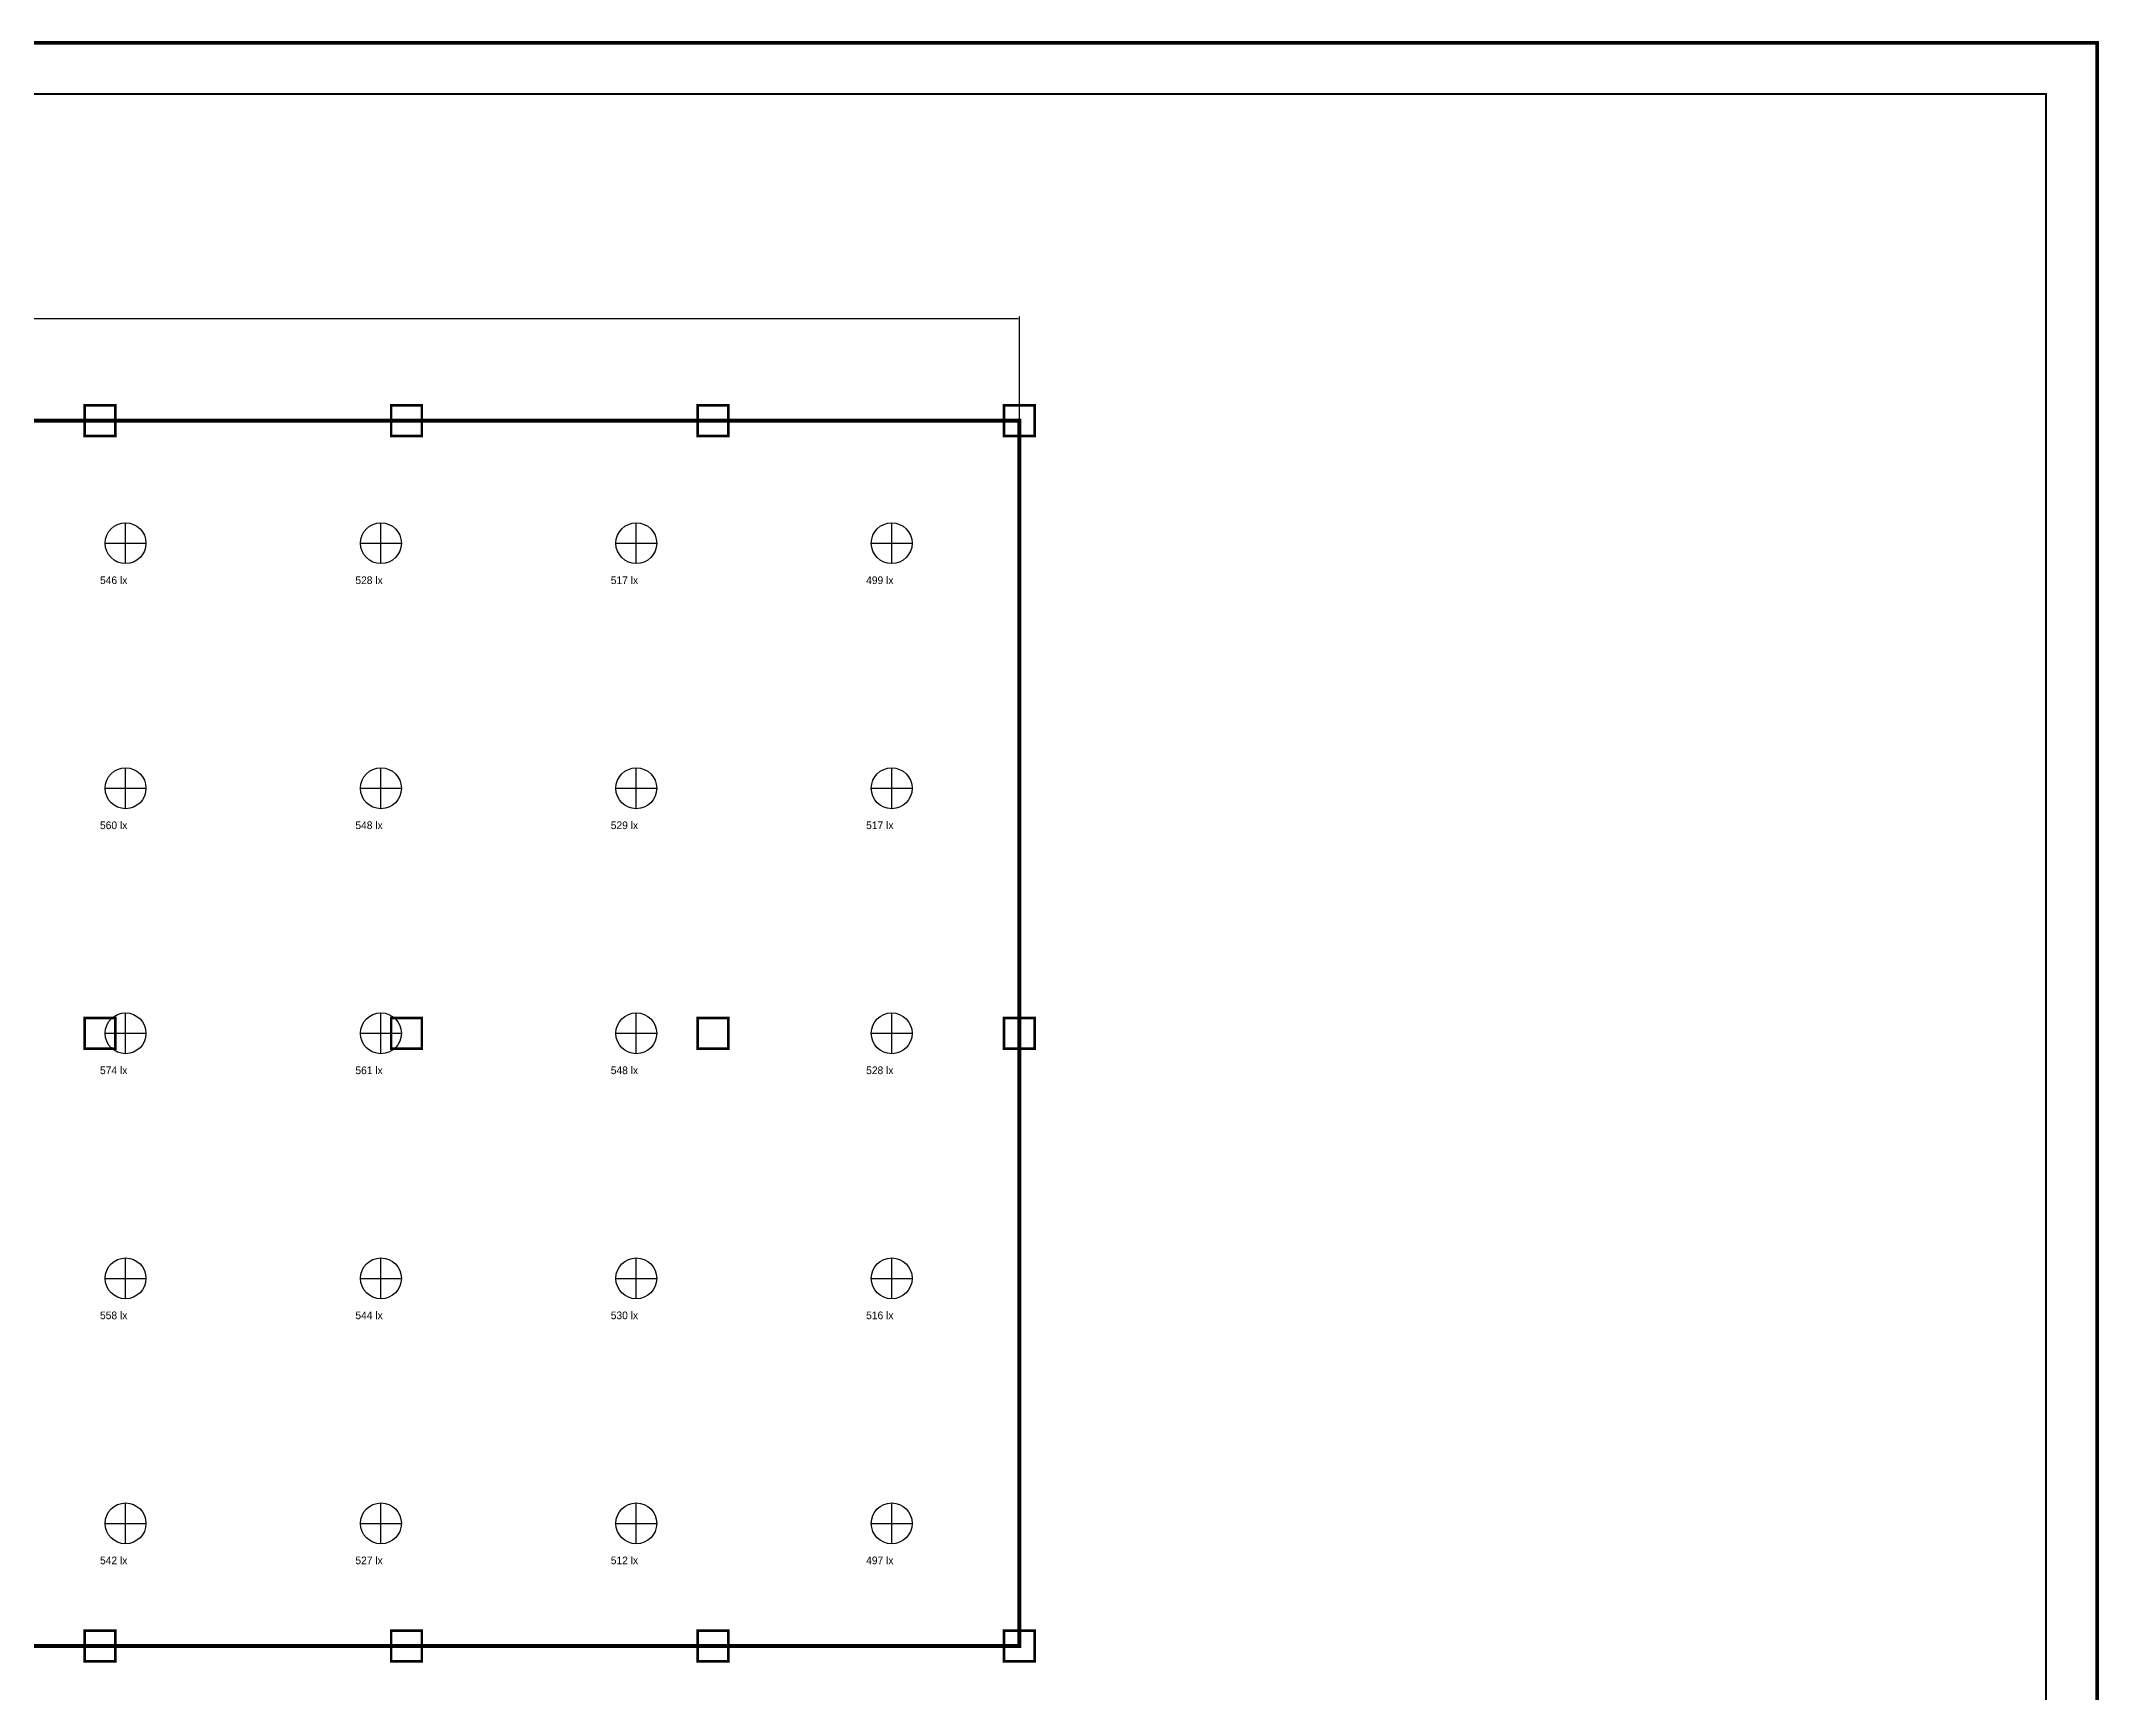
# Model space of a CAD drawing. Header units: metres. Extents: x 0 to 841, y 0 to 594.
# Drawn here: x 438.5 to 841.4, y 270.8 to 594.4 of the extents above; entities that cross this region are included whole.
import ezdxf

# ---------------------------------------------------------------- set-up
doc = ezdxf.new("R2010")
doc.units = ezdxf.units.M
for name, color, linetype in [('ARMATUR_NORMAL', 2, 'Continuous'), ('CERCEVE', 7, 'Continuous'), ('DUVAR', 7, 'Continuous'), ('KOLON', 4, 'Continuous'), ('LUX_GRID', 9, 'Continuous'), ('OLCU', 3, 'Continuous')]:
    doc.layers.add(name, color=color, linetype=linetype)
doc.styles.add('OpenSansCondensed-Light', font='OpenSansCondensed-Light.ttf')
doc.dimstyles.new('EZ_CURVED', dxfattribs={"dimtxt": 0.25, "dimasz": 0.25, "dimexe": 0.375, "dimexo": 0.125, "dimgap": 0.1, "dimtad": 1, "dimlfac": 100, "dimzin": 12, "dimdsep": 46, "dimtxsty": 'OpenSansCondensed-Light', "dimcen": 2.5, "dimazin": 2, "dimtfac": 0.5, "dimtmove": 2, "dimatfit": 3})

# ---------------------------------------------------------------- blocks, each defined once
blk = doc.blocks.new('*D3')
at = {"layer": 'Defpoints', "color": 0}
for p in [(630, 540), (30, 520), (630, 520)]:
    blk.add_point(p, dxfattribs=at)
at = {"layer": 'OLCU', "color": 0, "lineweight": -2}
for p, q in [((30, 520.12), (30, 540.38)), ((30.25, 540), (629.75, 540)), ((630, 520.12), (630, 540.38))]:
    blk.add_line(p, q, dxfattribs=at)
at = {"layer": 'OLCU', "color": 0}
for points in [[(30.25, 540.04), (30.25, 539.96), (30, 540)], [(629.75, 539.96), (629.75, 540.04), (630, 540)]]:
    blk.add_solid(points, dxfattribs=at)
at = {"layer": 'OLCU', "color": 0, "insert": (330, 540.23), "char_height": 0.25, "attachment_point": 5, "style": 'OpenSansCondensed-Light'}
blk.add_mtext('60000', dxfattribs=at)

msp = doc.modelspace()

# ---------------------------------------------------------------- linework, layer by layer
at = {"layer": 'ARMATUR_NORMAL'}
for points in [[(455, 492), (455, 500)], [(505, 492), (505, 500)], [(555, 492), (555, 500)], [(605, 492), (605, 500)], [(451, 496), (459, 496)], [(501, 496), (509, 496)], [(551, 496), (559, 496)], [(601, 496), (609, 496)], [(455, 444), (455, 452)], [(505, 444), (505, 452)], [(555, 444), (555, 452)], [(605, 444), (605, 452)], [(451, 448), (459, 448)], [(501, 448), (509, 448)], [(551, 448), (559, 448)], [(601, 448), (609, 448)], [(455, 396), (455, 404)], [(505, 396), (505, 404)], [(555, 396), (555, 404)], [(605, 396), (605, 404)], [(451, 400), (459, 400)], [(501, 400), (509, 400)], [(551, 400), (559, 400)], [(601, 400), (609, 400)], [(455, 348), (455, 356)], [(505, 348), (505, 356)], [(555, 348), (555, 356)], [(605, 348), (605, 356)], [(451, 352), (459, 352)], [(501, 352), (509, 352)], [(551, 352), (559, 352)], [(601, 352), (609, 352)], [(455, 300), (455, 308)], [(505, 300), (505, 308)], [(555, 300), (555, 308)], [(605, 300), (605, 308)], [(451, 304), (459, 304)], [(501, 304), (509, 304)], [(551, 304), (559, 304)], [(601, 304), (609, 304)]]:
    msp.add_lwpolyline(points, dxfattribs=at)
for centre in [(455, 496), (505, 496), (555, 496), (605, 496), (455, 448), (505, 448), (555, 448), (605, 448), (455, 400), (505, 400), (555, 400), (605, 400), (455, 352), (505, 352), (555, 352), (605, 352), (455, 304), (505, 304), (555, 304), (605, 304)]:
    msp.add_circle(centre, 4, dxfattribs=at)
at = {"layer": 'CERCEVE'}
for points, const_width in [([(0, 0), (841, 0), (841, 594), (0, 594), (0, 0)], 0.7), ([(10, 10), (831, 10), (831, 584), (10, 584), (10, 10)], 0.35)]:
    msp.add_lwpolyline(points, dxfattribs=dict(at, const_width=const_width))
at = {"layer": 'DUVAR', "const_width": 0.8}
msp.add_lwpolyline([(30, 280), (630, 280), (630, 520), (30, 520), (30, 280)], dxfattribs=at)
at = {"layer": 'KOLON', "const_width": 0.5}
for points in [[(447, 517), (453, 517), (453, 523), (447, 523), (447, 517)], [(507, 517), (513, 517), (513, 523), (507, 523), (507, 517)], [(567, 517), (573, 517), (573, 523), (567, 523), (567, 517)], [(627, 517), (633, 517), (633, 523), (627, 523), (627, 517)], [(447, 397), (453, 397), (453, 403), (447, 403), (447, 397)], [(507, 397), (513, 397), (513, 403), (507, 403), (507, 397)], [(567, 397), (573, 397), (573, 403), (567, 403), (567, 397)], [(627, 397), (633, 397), (633, 403), (627, 403), (627, 397)], [(447, 277), (453, 277), (453, 283), (447, 283), (447, 277)], [(507, 277), (513, 277), (513, 283), (507, 283), (507, 277)], [(567, 277), (573, 277), (573, 283), (567, 283), (567, 277)], [(627, 277), (633, 277), (633, 283), (627, 283), (627, 277)]]:
    msp.add_lwpolyline(points, dxfattribs=at)

# ---------------------------------------------------------------- texts
at = {"layer": 'LUX_GRID'}
for s, p in [('546 lx', (450, 488)), ('528 lx', (500, 488)), ('517 lx', (550, 488)), ('499 lx', (600, 488)), ('560 lx', (450, 440)), ('548 lx', (500, 440)), ('529 lx', (550, 440)), ('517 lx', (600, 440)), ('574 lx', (450, 392)), ('561 lx', (500, 392)), ('548 lx', (550, 392)), ('528 lx', (600, 392)), ('558 lx', (450, 344)), ('544 lx', (500, 344)), ('530 lx', (550, 344)), ('516 lx', (600, 344)), ('542 lx', (450, 296)), ('527 lx', (500, 296)), ('512 lx', (550, 296)), ('497 lx', (600, 296))]:
    msp.add_text(s, height=1.5, dxfattribs=at).set_placement(p)

# ---------------------------------------------------------------- dimensions: what is measured, and where the dimension line sits
at = {"layer": 'OLCU'}
dim = msp.add_linear_dim(base=(630, 540), p1=(30, 520), p2=(630, 520), dimstyle='EZ_CURVED', dxfattribs=at)
dim.commit()
dim.dimension.update_dxf_attribs({"geometry": '*D3', "text_midpoint": (330, 540.225)})

doc.saveas('drawing.dxf')
